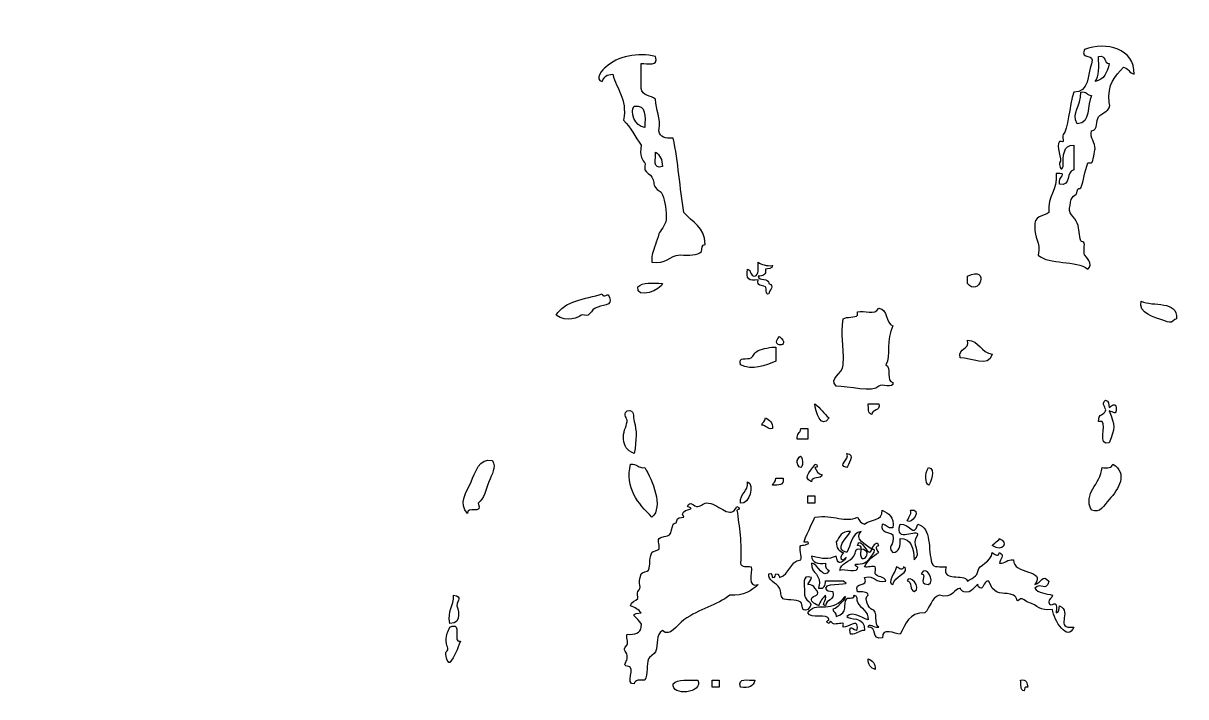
# Model space of a CAD drawing. Header units: centimetres. Extents: x -64 to 65, y -66 to 66.
# Drawn here: x 14.33 to 16.72, y -56.542 to -55.157 of the extents above; entities that cross this region are included whole.
import ezdxf

# ---------------------------------------------------------------- set-up
doc = ezdxf.new("R2010")
doc.units = ezdxf.units.CM
doc.header["$MEASUREMENT"] = 0
doc.layers.add('Layer 1', color=7, linetype='Continuous')

msp = doc.modelspace()

# ---------------------------------------------------------------- linework, layer by layer
at = {"layer": 'Layer 1'}
for points, knots in [([(12.52093, -50.84686), (12.78377, -50.41525), (13.37508, -50.81746), (13.7836, -50.51949), (13.7836, -50.51949), (13.94994, -50.58704), (14.11594, -50.85146), (13.97066, -51.0807), (13.97066, -51.0807), (14.36597, -51.27768), (14.75057, -51.48549), (14.95271, -51.87569), (14.95271, -51.87569), (14.95737, -52.06741), (14.96192, -52.25902), (14.90593, -52.39009), (14.90593, -52.39009), (15.78416, -53.12796), (15.6973, -54.9216), (14.39155, -55.10247), (14.39155, -55.10247), (14.20407, -55.12845), (13.99396, -55.00217), (13.78356, -55.00894), (13.78356, -55.00894), (13.32006, -55.02386), (12.67638, -55.49781), (12.38061, -55.00894), (12.38061, -55.00894), (12.33963, -54.74973), (12.63289, -54.82476), (12.70798, -54.68162), (12.70798, -54.68162), (12.69449, -54.508), (12.65512, -54.36031), (12.52092, -54.30747), (12.52092, -54.30747), (11.96146, -54.59862), (11.79496, -55.50233), (10.93093, -55.3363), (10.93093, -55.3363), (10.9767, -55.11905), (10.87031, -55.05399), (10.8374, -54.91543), (10.8374, -54.91543), (10.98401, -54.82822), (11.18612, -54.7965), (11.30502, -54.68162), (11.30502, -54.68162), (11.2847, -54.26308), (11.53457, -54.01654), (11.49208, -53.69954), (11.49208, -53.69954), (11.44443, -53.34383), (11.02184, -53.16648), (11.02446, -52.76421), (11.02446, -52.76421), (10.44574, -52.57744), (10.40324, -52.2995), (10.13588, -51.78216), (10.13588, -51.78216), (10.04489, -51.60605), (9.87905, -51.48321), (9.85532, -51.36126), (9.85532, -51.36126), (9.63318, -50.22046), (11.2053, -50.82381), (12.24035, -50.51951), (12.24035, -50.51951), (12.3394, -50.62307), (12.52926, -50.63591), (12.52093, -50.84686)], [0, 0, 0, 0, 0.0526316, 0.0526316, 0.0526316, 0.0526316, 0.1052632, 0.1052632, 0.1052632, 0.1052632, 0.1578947, 0.1578947, 0.1578947, 0.1578947, 0.2105263, 0.2105263, 0.2105263, 0.2105263, 0.2631579, 0.2631579, 0.2631579, 0.2631579, 0.3157895, 0.3157895, 0.3157895, 0.3157895, 0.3684211, 0.3684211, 0.3684211, 0.3684211, 0.4210526, 0.4210526, 0.4210526, 0.4210526, 0.4736842, 0.4736842, 0.4736842, 0.4736842, 0.5263158, 0.5263158, 0.5263158, 0.5263158, 0.5789474, 0.5789474, 0.5789474, 0.5789474, 0.6315789, 0.6315789, 0.6315789, 0.6315789, 0.6842105, 0.6842105, 0.6842105, 0.6842105, 0.7368421, 0.7368421, 0.7368421, 0.7368421, 0.7894737, 0.7894737, 0.7894737, 0.7894737, 0.8421053, 0.8421053, 0.8421053, 0.8421053, 0.8947368, 0.8947368, 0.8947368, 0.8947368, 1, 1, 1, 1]), ([(17.89896, -50.51946), (18.03403, -50.66006), (17.78739, -50.68271), (17.85218, -50.89361), (17.85218, -50.89361), (18.10618, -51.12139), (18.42109, -50.99857), (18.69393, -51.08067), (18.69393, -51.08067), (19.39693, -51.29218), (19.82627, -51.99724), (20.51781, -52.20303), (20.51781, -52.20303), (20.08207, -53.05404), (21.42933, -52.86293), (21.64017, -53.37217), (21.64017, -53.37217), (21.19519, -53.37921), (20.87753, -53.51367), (20.65812, -53.74626), (20.65812, -53.74626), (20.62764, -54.52498), (21.62628, -54.27461), (21.78048, -54.86865), (21.78048, -54.86865), (21.57175, -55.02023), (21.30619, -54.83788), (21.03221, -54.86865), (21.03221, -54.86865), (20.60501, -54.91662), (20.3657, -55.31283), (20.09691, -55.3363), (20.09691, -55.3363), (20.09659, -54.88394), (20.50847, -54.84378), (20.56459, -54.44778), (20.56459, -54.44778), (20.0691, -54.2885), (19.78449, -53.9184), (19.11486, -53.93335), (19.11486, -53.93335), (19.00329, -54.03545), (19.4167, -54.19529), (19.25517, -54.35425), (19.25517, -54.35425), (18.89597, -54.40169), (18.75077, -54.23513), (18.41337, -54.26072), (18.41337, -54.26072), (17.93408, -54.56081), (17.74247, -55.14869), (17.1507, -55.3363), (17.1507, -55.3363), (17.34821, -54.66436), (16.92885, -53.71387), (17.47807, -53.27864), (17.47807, -53.27864), (16.75909, -52.98971), (16.39674, -53.8005), (15.88808, -54.02686), (15.88808, -54.02686), (15.65977, -53.80826), (15.96111, -53.53521), (16.02834, -53.3254), (16.02834, -53.3254), (15.62805, -51.87334), (17.3339, -51.77933), (17.52485, -50.613), (17.52485, -50.613), (17.62744, -50.55973), (17.71592, -50.49234), (17.89896, -50.51946)], [0, 0, 0, 0, 0.0526316, 0.0526316, 0.0526316, 0.0526316, 0.1052632, 0.1052632, 0.1052632, 0.1052632, 0.1578947, 0.1578947, 0.1578947, 0.1578947, 0.2105263, 0.2105263, 0.2105263, 0.2105263, 0.2631579, 0.2631579, 0.2631579, 0.2631579, 0.3157895, 0.3157895, 0.3157895, 0.3157895, 0.3684211, 0.3684211, 0.3684211, 0.3684211, 0.4210526, 0.4210526, 0.4210526, 0.4210526, 0.4736842, 0.4736842, 0.4736842, 0.4736842, 0.5263158, 0.5263158, 0.5263158, 0.5263158, 0.5789474, 0.5789474, 0.5789474, 0.5789474, 0.6315789, 0.6315789, 0.6315789, 0.6315789, 0.6842105, 0.6842105, 0.6842105, 0.6842105, 0.7368421, 0.7368421, 0.7368421, 0.7368421, 0.7894737, 0.7894737, 0.7894737, 0.7894737, 0.8421053, 0.8421053, 0.8421053, 0.8421053, 0.8947368, 0.8947368, 0.8947368, 0.8947368, 1, 1, 1, 1]), ([(16.51164, -55.2105), (16.5562, -55.19341), (16.61604, -55.20899), (16.61366, -55.26151), (16.61366, -55.26151), (16.60411, -55.25894), (16.6022, -55.2487), (16.59181, -55.24693), (16.59181, -55.24693), (16.57615, -55.26529), (16.55784, -55.28098), (16.56265, -55.3198), (16.56265, -55.3198), (16.56908, -55.33695), (16.54627, -55.34052), (16.5408, -55.34901), (16.5408, -55.34901), (16.53501, -55.35793), (16.54064, -55.3747), (16.52622, -55.37814), (16.52622, -55.37814), (16.5222, -55.39314), (16.53437, -55.40195), (16.5335, -55.41463), (16.5335, -55.41463), (16.53313, -55.41947), (16.5295, -55.44106), (16.52622, -55.44376), (16.52622, -55.44376), (16.5254, -55.4444), (16.51926, -55.44294), (16.51892, -55.44376), (16.51892, -55.44376), (16.51162, -55.46112), (16.51085, -55.48104), (16.50437, -55.49477), (16.50437, -55.49477), (16.50268, -55.49834), (16.49749, -55.49411), (16.49709, -55.50205), (16.49709, -55.50205), (16.49659, -55.51184), (16.48185, -55.51025), (16.48246, -55.53126), (16.48246, -55.53126), (16.47495, -55.54671), (16.49249, -55.55568), (16.49709, -55.56767), (16.49709, -55.56767), (16.5018, -55.58008), (16.50064, -55.59278), (16.50437, -55.60413), (16.50437, -55.60413), (16.50519, -55.60664), (16.51128, -55.60421), (16.51162, -55.61141), (16.51162, -55.61141), (16.51175, -55.61416), (16.50979, -55.63176), (16.51162, -55.63326), (16.51162, -55.63326), (16.51363, -55.63493), (16.53207, -55.65242), (16.5189, -55.66242), (16.5189, -55.66242), (16.49469, -55.64289), (16.43945, -55.65443), (16.4169, -55.63326), (16.4169, -55.63326), (16.42246, -55.6058), (16.40804, -55.59844), (16.4096, -55.57495), (16.4096, -55.57495), (16.40619, -55.55214), (16.42794, -55.55442), (16.43878, -55.54579), (16.43878, -55.54579), (16.43441, -55.50986), (16.45772, -55.50158), (16.45333, -55.46565), (16.45333, -55.46565), (16.4813, -55.4643), (16.45603, -55.47163), (16.46061, -55.4875), (16.46061, -55.4875), (16.48545, -55.4929), (16.47265, -55.46064), (16.48979, -55.45832), (16.48979, -55.45832), (16.48979, -55.44131), (16.48979, -55.42432), (16.48979, -55.40731), (16.48979, -55.40731), (16.46722, -55.40662), (16.46809, -55.42932), (16.46794, -55.45102), (16.46794, -55.45102), (16.46408, -55.46224), (16.46035, -55.45152), (16.46064, -55.44374), (16.46064, -55.44374), (16.46763, -55.438), (16.45159, -55.40744), (16.46064, -55.40003), (16.46064, -55.40003), (16.46151, -55.39932), (16.46752, -55.4009), (16.46794, -55.40003), (16.46794, -55.40003), (16.46921, -55.39736), (16.4658, -55.3872), (16.46794, -55.38542), (16.46794, -55.38542), (16.47855, -55.37674), (16.48001, -55.32644), (16.48979, -55.29798), (16.48979, -55.29798), (16.52236, -55.29899), (16.51778, -55.26282), (16.52625, -55.23967), (16.52625, -55.23967), (16.53521, -55.21608), (16.50264, -55.23407), (16.51164, -55.2105)], [0, 0, 0, 0, 0.03125, 0.03125, 0.03125, 0.03125, 0.0625, 0.0625, 0.0625, 0.0625, 0.09375, 0.09375, 0.09375, 0.09375, 0.125, 0.125, 0.125, 0.125, 0.15625, 0.15625, 0.15625, 0.15625, 0.1875, 0.1875, 0.1875, 0.1875, 0.21875, 0.21875, 0.21875, 0.21875, 0.25, 0.25, 0.25, 0.25, 0.28125, 0.28125, 0.28125, 0.28125, 0.3125, 0.3125, 0.3125, 0.3125, 0.34375, 0.34375, 0.34375, 0.34375, 0.375, 0.375, 0.375, 0.375, 0.40625, 0.40625, 0.40625, 0.40625, 0.4375, 0.4375, 0.4375, 0.4375, 0.46875, 0.46875, 0.46875, 0.46875, 0.5, 0.5, 0.5, 0.5, 0.53125, 0.53125, 0.53125, 0.53125, 0.5625, 0.5625, 0.5625, 0.5625, 0.59375, 0.59375, 0.59375, 0.59375, 0.625, 0.625, 0.625, 0.625, 0.65625, 0.65625, 0.65625, 0.65625, 0.6875, 0.6875, 0.6875, 0.6875, 0.71875, 0.71875, 0.71875, 0.71875, 0.75, 0.75, 0.75, 0.75, 0.78125, 0.78125, 0.78125, 0.78125, 0.8125, 0.8125, 0.8125, 0.8125, 0.84375, 0.84375, 0.84375, 0.84375, 0.875, 0.875, 0.875, 0.875, 0.90625, 0.90625, 0.90625, 0.90625, 0.9375, 0.9375, 0.9375, 0.9375, 1, 1, 1, 1]), ([(15.62976, -55.2251), (15.63706, -55.24701), (15.61351, -55.23799), (15.60058, -55.23965), (15.60058, -55.23965), (15.60058, -55.25666), (15.60058, -55.27368), (15.60058, -55.29069), (15.60058, -55.29069), (15.60262, -55.30564), (15.62005, -55.30524), (15.62976, -55.31252), (15.62976, -55.31252), (15.63005, -55.33654), (15.64204, -55.34882), (15.63701, -55.37811), (15.63701, -55.37811), (15.63876, -55.39094), (15.64958, -55.39473), (15.66617, -55.39272), (15.66617, -55.39272), (15.67675, -55.44048), (15.67977, -55.49578), (15.68808, -55.54576), (15.68808, -55.54576), (15.70488, -55.56542), (15.73184, -55.57486), (15.73179, -55.61135), (15.73179, -55.61135), (15.72467, -55.61156), (15.7261, -55.62029), (15.72449, -55.62593), (15.72449, -55.62593), (15.71594, -55.63434), (15.69875, -55.63419), (15.68081, -55.63321), (15.68081, -55.63321), (15.65689, -55.63363), (15.6529, -55.65393), (15.6225, -55.64782), (15.6225, -55.64782), (15.62128, -55.62882), (15.62517, -55.6298), (15.62978, -55.61136), (15.62978, -55.61136), (15.63139, -55.60493), (15.63473, -55.59887), (15.63703, -55.58951), (15.63703, -55.58951), (15.63849, -55.58374), (15.65113, -55.57255), (15.65164, -55.56033), (15.65164, -55.56033), (15.65228, -55.54313), (15.64955, -55.52286), (15.64434, -55.50932), (15.64434, -55.50932), (15.64093, -55.50035), (15.63452, -55.50096), (15.62979, -55.49471), (15.62979, -55.49471), (15.62492, -55.48839), (15.62722, -55.48066), (15.62251, -55.47288), (15.62251, -55.47288), (15.61976, -55.46828), (15.61018, -55.4624), (15.6079, -55.45827), (15.6079, -55.45827), (15.60642, -55.4556), (15.61018, -55.44554), (15.6079, -55.44369), (15.6079, -55.44369), (15.60454, -55.44094), (15.59576, -55.42856), (15.60062, -55.40726), (15.60062, -55.40726), (15.58811, -55.39059), (15.57914, -55.37043), (15.56419, -55.35622), (15.56419, -55.35622), (15.57215, -55.30939), (15.54929, -55.29338), (15.54234, -55.26147), (15.54234, -55.26147), (15.52988, -55.26118), (15.52348, -55.26689), (15.52049, -55.27608), (15.52049, -55.27608), (15.50329, -55.27407), (15.52115, -55.24891), (15.52777, -55.2469), (15.52777, -55.2469), (15.55067, -55.22407), (15.5947, -55.21582), (15.62976, -55.2251)], [0, 0, 0, 0, 0.04, 0.04, 0.04, 0.04, 0.08, 0.08, 0.08, 0.08, 0.12, 0.12, 0.12, 0.12, 0.16, 0.16, 0.16, 0.16, 0.2, 0.2, 0.2, 0.2, 0.24, 0.24, 0.24, 0.24, 0.28, 0.28, 0.28, 0.28, 0.32, 0.32, 0.32, 0.32, 0.36, 0.36, 0.36, 0.36, 0.4, 0.4, 0.4, 0.4, 0.44, 0.44, 0.44, 0.44, 0.48, 0.48, 0.48, 0.48, 0.52, 0.52, 0.52, 0.52, 0.56, 0.56, 0.56, 0.56, 0.6, 0.6, 0.6, 0.6, 0.64, 0.64, 0.64, 0.64, 0.68, 0.68, 0.68, 0.68, 0.72, 0.72, 0.72, 0.72, 0.76, 0.76, 0.76, 0.76, 0.8, 0.8, 0.8, 0.8, 0.84, 0.84, 0.84, 0.84, 0.88, 0.88, 0.88, 0.88, 0.92, 0.92, 0.92, 0.92, 1, 1, 1, 1]), ([(16.53352, -55.27612), (16.55283, -55.27358), (16.55813, -55.25696), (16.56268, -55.23966), (16.56268, -55.23966), (16.55117, -55.23902), (16.55694, -55.22106), (16.54083, -55.22511), (16.54083, -55.22511), (16.54072, -55.24444), (16.54355, -55.2667), (16.53352, -55.27612)], [0, 0, 0, 0, 0.25, 0.25, 0.25, 0.25, 0.5, 0.5, 0.5, 0.5, 1, 1, 1, 1]), ([(16.49709, -55.36353), (16.52561, -55.36292), (16.5159, -55.32408), (16.52625, -55.30524), (16.52625, -55.30524), (16.51691, -55.30484), (16.51617, -55.29587), (16.5044, -55.29796), (16.5044, -55.29796), (16.5054, -55.32961), (16.48386, -55.33864), (16.49709, -55.36353)], [0, 0, 0, 0, 0.25, 0.25, 0.25, 0.25, 0.5, 0.5, 0.5, 0.5, 1, 1, 1, 1]), ([(15.60788, -55.37086), (15.6082, -55.34869), (15.61211, -55.32289), (15.58603, -55.32712), (15.58603, -55.32712), (15.57597, -55.33803), (15.58705, -55.36893), (15.60788, -55.37086)], [0, 0, 0, 0, 0.3333333, 0.3333333, 0.3333333, 0.3333333, 1, 1, 1, 1]), ([(15.64431, -55.451), (15.64333, -55.4374), (15.63952, -55.42666), (15.62976, -55.42184), (15.62976, -55.42184), (15.63145, -55.43476), (15.6224, -55.45836), (15.64431, -55.451)], [0, 0, 0, 0, 0.3333333, 0.3333333, 0.3333333, 0.3333333, 1, 1, 1, 1]), ([(15.83383, -55.67693), (15.8242, -55.67685), (15.82714, -55.66418), (15.81922, -55.66235), (15.81922, -55.66235), (15.81488, -55.68132), (15.82218, -55.6886), (15.8411, -55.6842), (15.8411, -55.6842), (15.83777, -55.69899), (15.84867, -55.69383), (15.85568, -55.69881), (15.85568, -55.69881), (15.85944, -55.70148), (15.8542, -55.71558), (15.86296, -55.71339), (15.86296, -55.71339), (15.86402, -55.70476), (15.8759, -55.69685), (15.86296, -55.69151), (15.86296, -55.69151), (15.86283, -55.67947), (15.84272, -55.68744), (15.84111, -55.67693), (15.84111, -55.67693), (15.85003, -55.67614), (15.85833, -55.67476), (15.85569, -55.66235), (15.85569, -55.66235), (15.86135, -55.66071), (15.87008, -55.66214), (15.8703, -55.6551), (15.8703, -55.6551), (15.85763, -55.65566), (15.84763, -55.65343), (15.84112, -55.64782), (15.84112, -55.64782), (15.83989, -55.65873), (15.8437, -55.67468), (15.83383, -55.67693)], [0, 0, 0, 0, 0.0909091, 0.0909091, 0.0909091, 0.0909091, 0.1818182, 0.1818182, 0.1818182, 0.1818182, 0.2727273, 0.2727273, 0.2727273, 0.2727273, 0.3636364, 0.3636364, 0.3636364, 0.3636364, 0.4545455, 0.4545455, 0.4545455, 0.4545455, 0.5454545, 0.5454545, 0.5454545, 0.5454545, 0.6363636, 0.6363636, 0.6363636, 0.6363636, 0.7272727, 0.7272727, 0.7272727, 0.7272727, 0.8181818, 0.8181818, 0.8181818, 0.8181818, 1, 1, 1, 1]), ([(16.27111, -55.67693), (16.27111, -55.6818), (16.27111, -55.68664), (16.27111, -55.69151), (16.27111, -55.69151), (16.29447, -55.72268), (16.31926, -55.65304), (16.27111, -55.67693)], [0, 0, 0, 0, 0.3333333, 0.3333333, 0.3333333, 0.3333333, 1, 1, 1, 1]), ([(15.52046, -55.71339), (15.48511, -55.72419), (15.44206, -55.72733), (15.42569, -55.7571), (15.42569, -55.7571), (15.44675, -55.77308), (15.47308, -55.76155), (15.47675, -55.7571), (15.47675, -55.7571), (15.47866, -55.75472), (15.48868, -55.75893), (15.4913, -55.7571), (15.4913, -55.7571), (15.49688, -55.75324), (15.49866, -55.74662), (15.50591, -55.74252), (15.50591, -55.74252), (15.51805, -55.73564), (15.54414, -55.73834), (15.53507, -55.72067), (15.53507, -55.72067), (15.53326, -55.70702), (15.52302, -55.7248), (15.52046, -55.71339)], [0, 0, 0, 0, 0.1428571, 0.1428571, 0.1428571, 0.1428571, 0.2857143, 0.2857143, 0.2857143, 0.2857143, 0.4285714, 0.4285714, 0.4285714, 0.4285714, 0.5714286, 0.5714286, 0.5714286, 0.5714286, 0.7142857, 0.7142857, 0.7142857, 0.7142857, 1, 1, 1, 1]), ([(15.59332, -55.69881), (15.5893, -55.72601), (15.64222, -55.70455), (15.64433, -55.69151), (15.64433, -55.69151), (15.625, -55.69159), (15.60272, -55.68879), (15.59332, -55.69881)], [0, 0, 0, 0, 0.3333333, 0.3333333, 0.3333333, 0.3333333, 1, 1, 1, 1]), ([(16.66468, -55.76443), (16.67296, -55.76649), (16.68145, -55.77107), (16.68659, -55.77171), (16.68659, -55.77171), (16.69376, -55.77258), (16.69532, -55.76512), (16.70114, -55.76443), (16.70114, -55.76443), (16.70371, -55.72543), (16.65248, -55.74017), (16.62827, -55.72797), (16.62827, -55.72797), (16.62012, -55.75268), (16.6611, -55.76353), (16.66468, -55.76443)], [0, 0, 0, 0, 0.2, 0.2, 0.2, 0.2, 0.4, 0.4, 0.4, 0.4, 0.6, 0.6, 0.6, 0.6, 1, 1, 1, 1]), ([(16.04521, -55.74983), (16.04457, -55.75002), (16.04571, -55.7565), (16.04521, -55.75711), (16.04521, -55.75711), (16.04047, -55.7629), (16.0223, -55.75973), (16.01603, -55.76441), (16.01603, -55.76441), (16.00965, -55.801), (16.01794, -55.81323), (16.01603, -55.85913), (16.01603, -55.85913), (16.01423, -55.87866), (15.98534, -55.88686), (16.00145, -55.90284), (16.00145, -55.90284), (16.02651, -55.90313), (16.07709, -55.91729), (16.08889, -55.90284), (16.08889, -55.90284), (16.09389, -55.89678), (16.1203, -55.90911), (16.11807, -55.89559), (16.11807, -55.89559), (16.10296, -55.89371), (16.11609, -55.86358), (16.10352, -55.85913), (16.10352, -55.85913), (16.11495, -55.84034), (16.10217, -55.80709), (16.11807, -55.77899), (16.11807, -55.77899), (16.10201, -55.77317), (16.10862, -55.7447), (16.08889, -55.74253), (16.08889, -55.74253), (16.08069, -55.75895), (16.05881, -55.74604), (16.04521, -55.74983)], [0, 0, 0, 0, 0.0909091, 0.0909091, 0.0909091, 0.0909091, 0.1818182, 0.1818182, 0.1818182, 0.1818182, 0.2727273, 0.2727273, 0.2727273, 0.2727273, 0.3636364, 0.3636364, 0.3636364, 0.3636364, 0.4545455, 0.4545455, 0.4545455, 0.4545455, 0.5454545, 0.5454545, 0.5454545, 0.5454545, 0.6363636, 0.6363636, 0.6363636, 0.6363636, 0.7272727, 0.7272727, 0.7272727, 0.7272727, 0.8181818, 0.8181818, 0.8181818, 0.8181818, 1, 1, 1, 1]), ([(15.88484, -55.80084), (15.86272, -55.82539), (15.9118, -55.82296), (15.88484, -55.80084), (15.88484, -55.80084), (15.88484, -55.80084), (15.88484, -55.80084), (15.88484, -55.80084)], [0, 0, 0, 0, 0.3333333, 0.3333333, 0.3333333, 0.3333333, 1, 1, 1, 1]), ([(15.84113, -55.82999), (15.83195, -55.83356), (15.83301, -55.84049), (15.82652, -55.84457), (15.82652, -55.84457), (15.81803, -55.84994), (15.79903, -55.84007), (15.80467, -55.85915), (15.80467, -55.85915), (15.82896, -55.87124), (15.85476, -55.86087), (15.87754, -55.85187), (15.87754, -55.85187), (15.87754, -55.84216), (15.87754, -55.83248), (15.87754, -55.82271), (15.87754, -55.82271), (15.86675, -55.82214), (15.85116, -55.8261), (15.84113, -55.82999)], [0, 0, 0, 0, 0.1666667, 0.1666667, 0.1666667, 0.1666667, 0.3333333, 0.3333333, 0.3333333, 0.3333333, 0.5, 0.5, 0.5, 0.5, 0.6666667, 0.6666667, 0.6666667, 0.6666667, 1, 1, 1, 1]), ([(16.25656, -55.84457), (16.27823, -55.84428), (16.31482, -55.86624), (16.32215, -55.83732), (16.32215, -55.83732), (16.29879, -55.83393), (16.29641, -55.80957), (16.27109, -55.80811), (16.27109, -55.80811), (16.27653, -55.83058), (16.25113, -55.82214), (16.25656, -55.84457)], [0, 0, 0, 0, 0.25, 0.25, 0.25, 0.25, 0.5, 0.5, 0.5, 0.5, 1, 1, 1, 1]), ([(15.57144, -55.97578), (15.56959, -55.98771), (15.56231, -55.99811), (15.56416, -56.01221), (15.56416, -56.01221), (15.56596, -56.02634), (15.56913, -56.03459), (15.58601, -56.04134), (15.58601, -56.04134), (15.59117, -56.01218), (15.59149, -55.99448), (15.58601, -55.97578), (15.58601, -55.97578), (15.58286, -55.96501), (15.58884, -55.94993), (15.57143, -55.95393), (15.57143, -55.95393), (15.56107, -55.96316), (15.57269, -55.96774), (15.57144, -55.97578)], [0, 0, 0, 0, 0.1666667, 0.1666667, 0.1666667, 0.1666667, 0.3333333, 0.3333333, 0.3333333, 0.3333333, 0.5, 0.5, 0.5, 0.5, 0.6666667, 0.6666667, 0.6666667, 0.6666667, 1, 1, 1, 1]), ([(15.98689, -55.96848), (15.97567, -55.96025), (15.96895, -55.94755), (15.95773, -55.93932), (15.95773, -55.93932), (15.95808, -55.95424), (15.97049, -55.99367), (15.98689, -55.96848)], [0, 0, 0, 0, 0.3333333, 0.3333333, 0.3333333, 0.3333333, 1, 1, 1, 1]), ([(16.07434, -55.9612), (16.07498, -55.94969), (16.09297, -55.95548), (16.08889, -55.93932), (16.08889, -55.93932), (16.08167, -55.93932), (16.07434, -55.93932), (16.06706, -55.93932), (16.06706, -55.93932), (16.06823, -55.94789), (16.06579, -55.96001), (16.07434, -55.9612)], [0, 0, 0, 0, 0.25, 0.25, 0.25, 0.25, 0.5, 0.5, 0.5, 0.5, 1, 1, 1, 1]), ([(16.55538, -55.95392), (16.55234, -55.9622), (16.53998, -55.95905), (16.5408, -55.97577), (16.5408, -55.97577), (16.5408, -55.97609), (16.54768, -55.9754), (16.54808, -55.97577), (16.54808, -55.97577), (16.55798, -55.98387), (16.53744, -56.02694), (16.56266, -56.01951), (16.56266, -56.01951), (16.57528, -55.98884), (16.57528, -55.98458), (16.56266, -55.95392), (16.56266, -55.95392), (16.57184, -55.95553), (16.57756, -55.96524), (16.57724, -55.94662), (16.57724, -55.94662), (16.57568, -55.93784), (16.56917, -55.94212), (16.56266, -55.94662), (16.56266, -55.94662), (16.56102, -55.94096), (16.56245, -55.93225), (16.55538, -55.93204), (16.55538, -55.93204), (16.54437, -55.93945), (16.55741, -55.94829), (16.55538, -55.95392)], [0, 0, 0, 0, 0.1111111, 0.1111111, 0.1111111, 0.1111111, 0.2222222, 0.2222222, 0.2222222, 0.2222222, 0.3333333, 0.3333333, 0.3333333, 0.3333333, 0.4444444, 0.4444444, 0.4444444, 0.4444444, 0.5555556, 0.5555556, 0.5555556, 0.5555556, 0.6666667, 0.6666667, 0.6666667, 0.6666667, 0.7777778, 0.7777778, 0.7777778, 0.7777778, 1, 1, 1, 1]), ([(15.84838, -55.98306), (15.85772, -55.98348), (15.85851, -55.99243), (15.87029, -55.99034), (15.87029, -55.99034), (15.87066, -55.97783), (15.86465, -55.97166), (15.85568, -55.96849), (15.85568, -55.96849), (15.85571, -55.97581), (15.84979, -55.97718), (15.84838, -55.98306)], [0, 0, 0, 0, 0.25, 0.25, 0.25, 0.25, 0.5, 0.5, 0.5, 0.5, 1, 1, 1, 1]), ([(15.9213, -56.01221), (15.92858, -56.01221), (15.93585, -56.01221), (15.94315, -56.01221), (15.94315, -56.01221), (15.94315, -56.00493), (15.94315, -55.99763), (15.94315, -55.99033), (15.94315, -55.99033), (15.93828, -55.99033), (15.93344, -55.99033), (15.92857, -55.99033), (15.92857, -55.99033), (15.92818, -55.99964), (15.91924, -56.00041), (15.9213, -56.01221)], [0, 0, 0, 0, 0.2, 0.2, 0.2, 0.2, 0.4, 0.4, 0.4, 0.4, 0.6, 0.6, 0.6, 0.6, 1, 1, 1, 1]), ([(15.92858, -56.07053), (15.93509, -56.06937), (15.93231, -56.03021), (15.9213, -56.05592), (15.9213, -56.05592), (15.91945, -56.06026), (15.92424, -56.07129), (15.92858, -56.07053)], [0, 0, 0, 0, 0.3333333, 0.3333333, 0.3333333, 0.3333333, 1, 1, 1, 1]), ([(16.02333, -56.07053), (16.02542, -56.06603), (16.04145, -56.04246), (16.02333, -56.04132), (16.02333, -56.04132), (16.03031, -56.05492), (16.00147, -56.06574), (16.02333, -56.07053)], [0, 0, 0, 0, 0.3333333, 0.3333333, 0.3333333, 0.3333333, 1, 1, 1, 1]), ([(15.25077, -56.09968), (15.24228, -56.11849), (15.22299, -56.14561), (15.24347, -56.16527), (15.24347, -56.16527), (15.24061, -56.14783), (15.2767, -56.16932), (15.26538, -56.14344), (15.26538, -56.14344), (15.27731, -56.13537), (15.28229, -56.11373), (15.28723, -56.0997), (15.28723, -56.0997), (15.29313, -56.08295), (15.30321, -56.07123), (15.29451, -56.05596), (15.29451, -56.05596), (15.26768, -56.04814), (15.25844, -56.08262), (15.25077, -56.09968)], [0, 0, 0, 0, 0.1666667, 0.1666667, 0.1666667, 0.1666667, 0.3333333, 0.3333333, 0.3333333, 0.3333333, 0.5, 0.5, 0.5, 0.5, 0.6666667, 0.6666667, 0.6666667, 0.6666667, 1, 1, 1, 1]), ([(15.62248, -56.17255), (15.64703, -56.1521), (15.6229, -56.09532), (15.60787, -56.07055), (15.60787, -56.07055), (15.59411, -56.07219), (15.59181, -56.06232), (15.57871, -56.06325), (15.57871, -56.06325), (15.56665, -56.11225), (15.59409, -56.14461), (15.62248, -56.17255)], [0, 0, 0, 0, 0.25, 0.25, 0.25, 0.25, 0.5, 0.5, 0.5, 0.5, 1, 1, 1, 1]), ([(15.95046, -56.09968), (15.95057, -56.08764), (15.97067, -56.09561), (15.97231, -56.08507), (15.97231, -56.08507), (15.96411, -56.08356), (15.96099, -56.07697), (15.95773, -56.07052), (15.95773, -56.07052), (15.96175, -56.07052), (15.96601, -56.06457), (15.95773, -56.06322), (15.95773, -56.06322), (15.95562, -56.07185), (15.92839, -56.09074), (15.95046, -56.09968)], [0, 0, 0, 0, 0.2, 0.2, 0.2, 0.2, 0.4, 0.4, 0.4, 0.4, 0.6, 0.6, 0.6, 0.6, 1, 1, 1, 1]), ([(16.19094, -56.10693), (16.19515, -56.10254), (16.20801, -56.07238), (16.19094, -56.07052), (16.19094, -56.07052), (16.18215, -56.08503), (16.18496, -56.10167), (16.19094, -56.10693)], [0, 0, 0, 0, 0.3333333, 0.3333333, 0.3333333, 0.3333333, 1, 1, 1, 1]), ([(16.54807, -56.07053), (16.545, -56.10561), (16.5078, -56.12289), (16.52622, -56.15797), (16.52622, -56.15797), (16.54474, -56.16559), (16.55061, -56.14911), (16.56265, -56.13614), (16.56265, -56.13614), (16.58244, -56.11471), (16.60173, -56.08251), (16.56993, -56.06322), (16.56993, -56.06322), (16.56871, -56.07172), (16.55842, -56.07116), (16.54807, -56.07053)], [0, 0, 0, 0, 0.2, 0.2, 0.2, 0.2, 0.4, 0.4, 0.4, 0.4, 0.6, 0.6, 0.6, 0.6, 1, 1, 1, 1]), ([(15.87029, -56.10693), (15.88172, -56.10627), (15.89556, -56.10794), (15.89214, -56.09238), (15.89214, -56.09238), (15.88725, -56.09238), (15.8824, -56.09238), (15.87751, -56.09238), (15.87751, -56.09238), (15.87759, -56.09971), (15.87164, -56.10106), (15.87029, -56.10693)], [0, 0, 0, 0, 0.25, 0.25, 0.25, 0.25, 0.5, 0.5, 0.5, 0.5, 1, 1, 1, 1]), ([(15.80467, -56.14342), (15.82319, -56.14662), (15.83369, -56.10532), (15.81925, -56.09968), (15.81925, -56.09968), (15.82116, -56.12098), (15.8028, -56.12207), (15.80467, -56.14342)], [0, 0, 0, 0, 0.3333333, 0.3333333, 0.3333333, 0.3333333, 1, 1, 1, 1]), ([(15.73908, -56.14342), (15.72823, -56.14199), (15.72389, -56.15014), (15.71723, -56.15067), (15.71723, -56.15067), (15.70876, -56.15136), (15.70059, -56.13638), (15.69535, -56.15067), (15.69535, -56.15067), (15.72017, -56.15848), (15.67506, -56.15295), (15.6881, -56.17252), (15.6881, -56.17252), (15.68225, -56.17416), (15.67389, -56.17276), (15.67349, -56.1798), (15.67349, -56.1798), (15.67304, -56.18806), (15.66836, -56.18327), (15.66619, -56.1871), (15.66619, -56.1871), (15.66365, -56.19173), (15.66283, -56.20507), (15.65897, -56.20895), (15.65897, -56.20895), (15.65561, -56.21228), (15.63939, -56.21279), (15.63706, -56.21623), (15.63706, -56.21623), (15.6337, -56.22123), (15.63971, -56.23255), (15.63706, -56.23808), (15.63706, -56.23808), (15.63571, -56.24091), (15.62404, -56.24189), (15.62251, -56.24536), (15.62251, -56.24536), (15.61447, -56.26346), (15.62137, -56.26814), (15.61521, -56.28182), (15.61521, -56.28182), (15.61397, -56.28455), (15.60211, -56.28568), (15.60063, -56.28907), (15.60063, -56.28907), (15.59113, -56.31143), (15.60465, -56.3163), (15.59335, -56.32556), (15.59335, -56.32556), (15.59097, -56.32747), (15.59515, -56.33747), (15.59335, -56.34011), (15.59335, -56.34011), (15.58994, -56.34498), (15.57837, -56.34567), (15.57877, -56.35469), (15.57877, -56.35469), (15.5874, -56.35826), (15.59528, -56.36247), (15.60062, -56.3693), (15.60062, -56.3693), (15.56424, -56.37242), (15.60628, -56.38216), (15.60062, -56.39846), (15.60062, -56.39846), (15.59887, -56.41127), (15.58811, -56.41508), (15.57146, -56.41301), (15.57146, -56.41301), (15.56855, -56.41759), (15.57508, -56.43105), (15.57146, -56.43489), (15.57146, -56.43489), (15.55762, -56.4496), (15.57419, -56.445), (15.57146, -56.46407), (15.57146, -56.46407), (15.57064, -56.47002), (15.56201, -56.47815), (15.57146, -56.47862), (15.57146, -56.47862), (15.59204, -56.47973), (15.56556, -56.51775), (15.58604, -56.51508), (15.58604, -56.51508), (15.58728, -56.50656), (15.59758, -56.50714), (15.60789, -56.50783), (15.60789, -56.50783), (15.61511, -56.49494), (15.61125, -56.47613), (15.61517, -56.46409), (15.61517, -56.46409), (15.61612, -56.46121), (15.62816, -56.45332), (15.62978, -56.44948), (15.62978, -56.44948), (15.63669, -56.43289), (15.62872, -56.41442), (15.64433, -56.40574), (15.64433, -56.40574), (15.65989, -56.42016), (15.67272, -56.39497), (15.68809, -56.38391), (15.68809, -56.38391), (15.72055, -56.36047), (15.75577, -56.35404), (15.78281, -56.33287), (15.78281, -56.33287), (15.8117, -56.33504), (15.82737, -56.32398), (15.84112, -56.31102), (15.84112, -56.31102), (15.81662, -56.31848), (15.8298, -56.28837), (15.82651, -56.27456), (15.82651, -56.27456), (15.81796, -56.27342), (15.80585, -56.27583), (15.80466, -56.26728), (15.80466, -56.26728), (15.80791, -56.22516), (15.80162, -56.19261), (15.79738, -56.15795), (15.79738, -56.15795), (15.8014, -56.158), (15.80566, -56.15205), (15.79738, -56.15067), (15.79738, -56.15067), (15.78316, -56.17948), (15.76292, -56.14649), (15.73908, -56.14342)], [0, 0, 0, 0, 0.0294118, 0.0294118, 0.0294118, 0.0294118, 0.0588235, 0.0588235, 0.0588235, 0.0588235, 0.0882353, 0.0882353, 0.0882353, 0.0882353, 0.1176471, 0.1176471, 0.1176471, 0.1176471, 0.1470588, 0.1470588, 0.1470588, 0.1470588, 0.1764706, 0.1764706, 0.1764706, 0.1764706, 0.2058824, 0.2058824, 0.2058824, 0.2058824, 0.2352941, 0.2352941, 0.2352941, 0.2352941, 0.2647059, 0.2647059, 0.2647059, 0.2647059, 0.2941176, 0.2941176, 0.2941176, 0.2941176, 0.3235294, 0.3235294, 0.3235294, 0.3235294, 0.3529412, 0.3529412, 0.3529412, 0.3529412, 0.3823529, 0.3823529, 0.3823529, 0.3823529, 0.4117647, 0.4117647, 0.4117647, 0.4117647, 0.4411765, 0.4411765, 0.4411765, 0.4411765, 0.4705882, 0.4705882, 0.4705882, 0.4705882, 0.5, 0.5, 0.5, 0.5, 0.5294118, 0.5294118, 0.5294118, 0.5294118, 0.5588235, 0.5588235, 0.5588235, 0.5588235, 0.5882353, 0.5882353, 0.5882353, 0.5882353, 0.6176471, 0.6176471, 0.6176471, 0.6176471, 0.6470588, 0.6470588, 0.6470588, 0.6470588, 0.6764706, 0.6764706, 0.6764706, 0.6764706, 0.7058824, 0.7058824, 0.7058824, 0.7058824, 0.7352941, 0.7352941, 0.7352941, 0.7352941, 0.7647059, 0.7647059, 0.7647059, 0.7647059, 0.7941176, 0.7941176, 0.7941176, 0.7941176, 0.8235294, 0.8235294, 0.8235294, 0.8235294, 0.8529412, 0.8529412, 0.8529412, 0.8529412, 0.8823529, 0.8823529, 0.8823529, 0.8823529, 0.9117647, 0.9117647, 0.9117647, 0.9117647, 0.9411765, 0.9411765, 0.9411765, 0.9411765, 1, 1, 1, 1]), ([(15.94316, -56.14342), (15.94803, -56.14342), (15.95287, -56.14342), (15.95774, -56.14342), (15.95774, -56.14342), (15.95774, -56.13855), (15.95774, -56.13368), (15.95774, -56.12881), (15.95774, -56.12881), (15.95287, -56.12881), (15.94803, -56.12881), (15.94316, -56.12881), (15.94316, -56.12881), (15.94316, -56.13368), (15.94316, -56.13855), (15.94316, -56.14342)], [0, 0, 0, 0, 0.2, 0.2, 0.2, 0.2, 0.4, 0.4, 0.4, 0.4, 0.6, 0.6, 0.6, 0.6, 1, 1, 1, 1]), ([(16.13265, -56.21629), (16.13471, -56.23291), (16.13093, -56.24367), (16.11804, -56.24545), (16.11804, -56.24545), (16.10436, -56.23156), (16.12235, -56.23225), (16.11804, -56.20902), (16.11804, -56.20902), (16.11124, -56.20124), (16.09116, -56.20672), (16.09619, -56.18717), (16.09619, -56.18717), (16.10553, -56.18759), (16.1063, -56.19651), (16.11804, -56.19445), (16.11804, -56.19445), (16.12153, -56.17156), (16.10896, -56.16468), (16.09619, -56.15799), (16.09619, -56.15799), (16.09775, -56.18141), (16.07023, -56.17574), (16.05973, -56.18717), (16.05973, -56.18717), (16.05158, -56.18561), (16.04841, -56.17905), (16.04518, -56.17256), (16.04518, -56.17256), (16.01999, -56.18478), (15.99689, -56.16661), (15.95771, -56.17256), (15.95771, -56.17256), (15.95525, -56.17814), (15.93493, -56.21865), (15.93583, -56.22357), (15.93583, -56.22357), (15.93596, -56.22413), (15.94263, -56.22309), (15.94313, -56.22357), (15.94313, -56.22357), (15.949, -56.22944), (15.92937, -56.23011), (15.92855, -56.23085), (15.92855, -56.23085), (15.92371, -56.23524), (15.93228, -56.25442), (15.92855, -56.26006), (15.92855, -56.26006), (15.90389, -56.26408), (15.90767, -56.28983), (15.88481, -56.29647), (15.88481, -56.29647), (15.88613, -56.29613), (15.88309, -56.28811), (15.87751, -56.28919), (15.87751, -56.28919), (15.87452, -56.2898), (15.87899, -56.2984), (15.87029, -56.29647), (15.87029, -56.29647), (15.86894, -56.29618), (15.86987, -56.2847), (15.86299, -56.28919), (15.86299, -56.28919), (15.86026, -56.30282), (15.87902, -56.30768), (15.88484, -56.31837), (15.88484, -56.31837), (15.88947, -56.32678), (15.88545, -56.33448), (15.89214, -56.34022), (15.89214, -56.34022), (15.89632, -56.34387), (15.91902, -56.34088), (15.92857, -56.34747), (15.92857, -56.34747), (15.93328, -56.3508), (15.92775, -56.36906), (15.94315, -56.36208), (15.94315, -56.36208), (15.96098, -56.34488), (15.93225, -56.34853), (15.93585, -56.32567), (15.93585, -56.32567), (15.93752, -56.31273), (15.92855, -56.28913), (15.95046, -56.29646), (15.95046, -56.29646), (15.95049, -56.30379), (15.94456, -56.30516), (15.94318, -56.31107), (15.94318, -56.31107), (15.95151, -56.31036), (15.95419, -56.31422), (15.95776, -56.31835), (15.95776, -56.31835), (15.97313, -56.3361), (15.95305, -56.33166), (15.95048, -56.3402), (15.95048, -56.3402), (15.94834, -56.34732), (15.96138, -56.3524), (15.96506, -56.35478), (15.96506, -56.35478), (15.96861, -56.34618), (15.97281, -56.33827), (15.97964, -56.33293), (15.97964, -56.33293), (15.98252, -56.34547), (15.96882, -56.35161), (15.97964, -56.35478), (15.97964, -56.35478), (15.97975, -56.34031), (15.99954, -56.34552), (15.99425, -56.32565), (15.99425, -56.32565), (15.98859, -56.32398), (15.97986, -56.32541), (15.97964, -56.31835), (15.97964, -56.31835), (15.98051, -56.30621), (16.03922, -56.31592), (16.01607, -56.30377), (16.01607, -56.30377), (16.00393, -56.30377), (15.99178, -56.30377), (15.97964, -56.30377), (15.97964, -56.30377), (15.97882, -56.31266), (15.97747, -56.32102), (15.96506, -56.31835), (15.96506, -56.31835), (15.97339, -56.28811), (15.94974, -56.28996), (15.95048, -56.26731), (15.95048, -56.26731), (15.96387, -56.26691), (15.97517, -56.30464), (15.98691, -56.28192), (15.98691, -56.28192), (15.98122, -56.28028), (15.97844, -56.27581), (15.97963, -56.26731), (15.97963, -56.26731), (15.96304, -56.26935), (15.95225, -56.26556), (15.95047, -56.25276), (15.95047, -56.25276), (15.97709, -56.25908), (15.9832, -56.25993), (16.00148, -56.25276), (16.00148, -56.25276), (16.00468, -56.28639), (16.03368, -56.24159), (16.01606, -56.26004), (16.01606, -56.26004), (16.00728, -56.25848), (16.01161, -56.25189), (16.01606, -56.24543), (16.01606, -56.24543), (16.00693, -56.24244), (16.00116, -56.23604), (16.00148, -56.22355), (16.00148, -56.22355), (16.00783, -56.21291), (16.01238, -56.20048), (16.03064, -56.20172), (16.03064, -56.20172), (16.0245, -56.21603), (15.99447, -56.23815), (16.02339, -56.24543), (16.02339, -56.24543), (16.03209, -56.2299), (16.03231, -56.20577), (16.05257, -56.20172), (16.05257, -56.20172), (16.0372, -56.21696), (16.06212, -56.2291), (16.0744, -56.23815), (16.0744, -56.23815), (16.07615, -56.23021), (16.08641, -56.22066), (16.08895, -56.23085), (16.08895, -56.23085), (16.08017, -56.23241), (16.0845, -56.23897), (16.08895, -56.24546), (16.08895, -56.24546), (16.07614, -56.25205), (16.06641, -56.26176), (16.05979, -56.27462), (16.05979, -56.27462), (16.06543, -56.27729), (16.07649, -56.27134), (16.0817, -56.27462), (16.0817, -56.27462), (16.08366, -56.27592), (16.0804, -56.28695), (16.0817, -56.2892), (16.0817, -56.2892), (16.08522, -56.29558), (16.10205, -56.29484), (16.10355, -56.30381), (16.10355, -56.30381), (16.08122, -56.30908), (16.08209, -56.29122), (16.05979, -56.29651), (16.05979, -56.29651), (16.06884, -56.32014), (16.03622, -56.30209), (16.04524, -56.32572), (16.04524, -56.32572), (16.05379, -56.32683), (16.0659, -56.32442), (16.06709, -56.33297), (16.06709, -56.33297), (16.05643, -56.33826), (16.06995, -56.36189), (16.07437, -56.36213), (16.07437, -56.36213), (16.08998, -56.36295), (16.07728, -56.39515), (16.08892, -56.39859), (16.08892, -56.39859), (16.07641, -56.40145), (16.07027, -56.38777), (16.06709, -56.39859), (16.06709, -56.39859), (16.08625, -56.39642), (16.07286, -56.42685), (16.09625, -56.42044), (16.09625, -56.42044), (16.09503, -56.39848), (16.12191, -56.41226), (16.13271, -56.41314), (16.13271, -56.41314), (16.14443, -56.39335), (16.15007, -56.36737), (16.18372, -56.36946), (16.18372, -56.36946), (16.19462, -56.35848), (16.19676, -56.33877), (16.21288, -56.333), (16.21288, -56.333), (16.24249, -56.34123), (16.24373, -56.31922), (16.25662, -56.31842), (16.25662, -56.31842), (16.25376, -56.31861), (16.26151, -56.32514), (16.26392, -56.32572), (16.26392, -56.32572), (16.28122, -56.33003), (16.28424, -56.315), (16.29308, -56.31111), (16.29308, -56.31111), (16.2907, -56.31214), (16.29567, -56.31939), (16.30033, -56.31839), (16.30033, -56.31839), (16.30414, -56.31757), (16.30649, -56.30236), (16.31494, -56.30381), (16.31494, -56.30381), (16.31494, -56.30381), (16.32161, -56.31767), (16.32222, -56.31839), (16.32222, -56.31839), (16.33693, -56.33458), (16.34661, -56.32535), (16.36593, -56.33297), (16.36593, -56.33297), (16.3754, -56.33675), (16.36961, -56.35117), (16.38051, -56.34025), (16.38051, -56.34025), (16.38289, -56.33784), (16.39337, -56.3471), (16.39509, -56.3475), (16.39509, -56.3475), (16.41861, -56.3534), (16.41732, -56.36679), (16.44613, -56.36211), (16.44613, -56.36211), (16.44806, -56.38553), (16.47793, -56.43003), (16.48984, -56.39857), (16.48984, -56.39857), (16.44759, -56.40346), (16.48836, -56.36756), (16.46066, -56.35483), (16.46066, -56.35483), (16.45905, -56.36049), (16.46045, -56.3692), (16.45338, -56.36944), (16.45338, -56.36944), (16.45907, -56.33258), (16.44071, -56.36415), (16.43883, -56.34753), (16.43883, -56.34753), (16.43798, -56.34036), (16.44537, -56.33883), (16.44611, -56.33298), (16.44611, -56.33298), (16.43312, -56.32896), (16.41584, -56.32922), (16.40965, -56.3184), (16.40965, -56.3184), (16.42251, -56.30467), (16.43225, -56.32837), (16.43883, -56.30382), (16.43883, -56.30382), (16.42396, -56.28916), (16.42454, -56.30702), (16.40965, -56.3111), (16.40965, -56.3111), (16.43428, -56.27938), (16.36483, -56.29128), (16.36594, -56.26009), (16.36594, -56.26009), (16.35216, -56.25842), (16.34988, -56.26829), (16.33678, -56.26734), (16.33678, -56.26734), (16.33781, -56.25874), (16.34974, -56.25083), (16.33678, -56.24549), (16.33678, -56.24549), (16.33522, -56.2543), (16.32868, -56.24996), (16.3222, -56.24549), (16.3222, -56.24549), (16.32003, -56.26531), (16.29357, -56.27139), (16.29304, -56.28195), (16.29304, -56.28195), (16.29235, -56.2947), (16.27746, -56.2997), (16.27113, -56.3038), (16.27113, -56.3038), (16.26438, -56.28626), (16.21816, -56.30822), (16.22745, -56.27462), (16.22745, -56.27462), (16.21652, -56.27338), (16.20054, -56.27724), (16.19827, -56.26734), (16.19827, -56.26734), (16.18935, -56.23982), (16.19861, -56.1941), (16.16911, -56.1872), (16.16911, -56.1872), (16.15974, -56.21638), (16.15406, -56.18519), (16.13268, -56.1872), (16.13268, -56.1872), (16.11982, -56.22882), (16.17123, -56.1949), (16.16911, -56.20905), (16.16911, -56.20905), (16.15273, -56.22839), (16.18001, -56.24612), (16.16183, -56.26009), (16.16183, -56.26009), (16.16051, -56.237), (16.15668, -56.21655), (16.13265, -56.21629)], [0, 0, 0, 0, 0.0107527, 0.0107527, 0.0107527, 0.0107527, 0.0215054, 0.0215054, 0.0215054, 0.0215054, 0.0322581, 0.0322581, 0.0322581, 0.0322581, 0.0430108, 0.0430108, 0.0430108, 0.0430108, 0.0537634, 0.0537634, 0.0537634, 0.0537634, 0.0645161, 0.0645161, 0.0645161, 0.0645161, 0.0752688, 0.0752688, 0.0752688, 0.0752688, 0.0860215, 0.0860215, 0.0860215, 0.0860215, 0.0967742, 0.0967742, 0.0967742, 0.0967742, 0.1075269, 0.1075269, 0.1075269, 0.1075269, 0.1182796, 0.1182796, 0.1182796, 0.1182796, 0.1290323, 0.1290323, 0.1290323, 0.1290323, 0.1397849, 0.1397849, 0.1397849, 0.1397849, 0.1505376, 0.1505376, 0.1505376, 0.1505376, 0.1612903, 0.1612903, 0.1612903, 0.1612903, 0.172043, 0.172043, 0.172043, 0.172043, 0.1827957, 0.1827957, 0.1827957, 0.1827957, 0.1935484, 0.1935484, 0.1935484, 0.1935484, 0.2043011, 0.2043011, 0.2043011, 0.2043011, 0.2150538, 0.2150538, 0.2150538, 0.2150538, 0.2258065, 0.2258065, 0.2258065, 0.2258065, 0.2365591, 0.2365591, 0.2365591, 0.2365591, 0.2473118, 0.2473118, 0.2473118, 0.2473118, 0.2580645, 0.2580645, 0.2580645, 0.2580645, 0.2688172, 0.2688172, 0.2688172, 0.2688172, 0.2795699, 0.2795699, 0.2795699, 0.2795699, 0.2903226, 0.2903226, 0.2903226, 0.2903226, 0.3010753, 0.3010753, 0.3010753, 0.3010753, 0.311828, 0.311828, 0.311828, 0.311828, 0.3225806, 0.3225806, 0.3225806, 0.3225806, 0.3333333, 0.3333333, 0.3333333, 0.3333333, 0.344086, 0.344086, 0.344086, 0.344086, 0.3548387, 0.3548387, 0.3548387, 0.3548387, 0.3655914, 0.3655914, 0.3655914, 0.3655914, 0.3763441, 0.3763441, 0.3763441, 0.3763441, 0.3870968, 0.3870968, 0.3870968, 0.3870968, 0.3978495, 0.3978495, 0.3978495, 0.3978495, 0.4086022, 0.4086022, 0.4086022, 0.4086022, 0.4193548, 0.4193548, 0.4193548, 0.4193548, 0.4301075, 0.4301075, 0.4301075, 0.4301075, 0.4408602, 0.4408602, 0.4408602, 0.4408602, 0.4516129, 0.4516129, 0.4516129, 0.4516129, 0.4623656, 0.4623656, 0.4623656, 0.4623656, 0.4731183, 0.4731183, 0.4731183, 0.4731183, 0.483871, 0.483871, 0.483871, 0.483871, 0.4946237, 0.4946237, 0.4946237, 0.4946237, 0.5053763, 0.5053763, 0.5053763, 0.5053763, 0.516129, 0.516129, 0.516129, 0.516129, 0.5268817, 0.5268817, 0.5268817, 0.5268817, 0.5376344, 0.5376344, 0.5376344, 0.5376344, 0.5483871, 0.5483871, 0.5483871, 0.5483871, 0.5591398, 0.5591398, 0.5591398, 0.5591398, 0.5698925, 0.5698925, 0.5698925, 0.5698925, 0.5806452, 0.5806452, 0.5806452, 0.5806452, 0.5913978, 0.5913978, 0.5913978, 0.5913978, 0.6021505, 0.6021505, 0.6021505, 0.6021505, 0.6129032, 0.6129032, 0.6129032, 0.6129032, 0.6236559, 0.6236559, 0.6236559, 0.6236559, 0.6344086, 0.6344086, 0.6344086, 0.6344086, 0.6451613, 0.6451613, 0.6451613, 0.6451613, 0.655914, 0.655914, 0.655914, 0.655914, 0.6666667, 0.6666667, 0.6666667, 0.6666667, 0.6774194, 0.6774194, 0.6774194, 0.6774194, 0.688172, 0.688172, 0.688172, 0.688172, 0.6989247, 0.6989247, 0.6989247, 0.6989247, 0.7096774, 0.7096774, 0.7096774, 0.7096774, 0.7204301, 0.7204301, 0.7204301, 0.7204301, 0.7311828, 0.7311828, 0.7311828, 0.7311828, 0.7419355, 0.7419355, 0.7419355, 0.7419355, 0.7526882, 0.7526882, 0.7526882, 0.7526882, 0.7634409, 0.7634409, 0.7634409, 0.7634409, 0.7741935, 0.7741935, 0.7741935, 0.7741935, 0.7849462, 0.7849462, 0.7849462, 0.7849462, 0.7956989, 0.7956989, 0.7956989, 0.7956989, 0.8064516, 0.8064516, 0.8064516, 0.8064516, 0.8172043, 0.8172043, 0.8172043, 0.8172043, 0.827957, 0.827957, 0.827957, 0.827957, 0.8387097, 0.8387097, 0.8387097, 0.8387097, 0.8494624, 0.8494624, 0.8494624, 0.8494624, 0.8602151, 0.8602151, 0.8602151, 0.8602151, 0.8709677, 0.8709677, 0.8709677, 0.8709677, 0.8817204, 0.8817204, 0.8817204, 0.8817204, 0.8924731, 0.8924731, 0.8924731, 0.8924731, 0.9032258, 0.9032258, 0.9032258, 0.9032258, 0.9139785, 0.9139785, 0.9139785, 0.9139785, 0.9247312, 0.9247312, 0.9247312, 0.9247312, 0.9354839, 0.9354839, 0.9354839, 0.9354839, 0.9462366, 0.9462366, 0.9462366, 0.9462366, 0.9569892, 0.9569892, 0.9569892, 0.9569892, 0.9677419, 0.9677419, 0.9677419, 0.9677419, 0.9784946, 0.9784946, 0.9784946, 0.9784946, 1, 1, 1, 1]), ([(16.1472, -56.17983), (16.15519, -56.19036), (16.18041, -56.1534), (16.1545, -56.15798), (16.1545, -56.15798), (16.15397, -56.15809), (16.15495, -56.16475), (16.1545, -56.16526), (16.1545, -56.16526), (16.15379, -56.16609), (16.1476, -56.18036), (16.1472, -56.17983)], [0, 0, 0, 0, 0.25, 0.25, 0.25, 0.25, 0.5, 0.5, 0.5, 0.5, 1, 1, 1, 1]), ([(16.04521, -56.23084), (16.04966, -56.23129), (16.05384, -56.23195), (16.05251, -56.23814), (16.05251, -56.23814), (16.03783, -56.23539), (16.04275, -56.24502), (16.03788, -56.25275), (16.03788, -56.25275), (16.03023, -56.26503), (16.00968, -56.26653), (16.00872, -56.28191), (16.00872, -56.28191), (16.0193, -56.27791), (16.0464, -56.2904), (16.04518, -56.27461), (16.04518, -56.27461), (16.03092, -56.26649), (16.04907, -56.27194), (16.05973, -56.26733), (16.05973, -56.26733), (16.06579, -56.26471), (16.09047, -56.23362), (16.07434, -56.23817), (16.07434, -56.23817), (16.06942, -56.26298), (16.05013, -56.20605), (16.04521, -56.23084)], [0, 0, 0, 0, 0.125, 0.125, 0.125, 0.125, 0.25, 0.25, 0.25, 0.25, 0.375, 0.375, 0.375, 0.375, 0.5, 0.5, 0.5, 0.5, 0.625, 0.625, 0.625, 0.625, 0.75, 0.75, 0.75, 0.75, 1, 1, 1, 1]), ([(16.05251, -56.23814), (16.08407, -56.24116), (16.04481, -56.28045), (16.05251, -56.23814), (16.05251, -56.23814), (16.05251, -56.23814), (16.05251, -56.23814), (16.05251, -56.23814)], [0, 0, 0, 0, 0.3333333, 0.3333333, 0.3333333, 0.3333333, 1, 1, 1, 1]), ([(16.33672, -56.21629), (16.33971, -56.21732), (16.32161, -56.22955), (16.32214, -56.23084), (16.32214, -56.23084), (16.34466, -56.24616), (16.35633, -56.22327), (16.33672, -56.21629)], [0, 0, 0, 0, 0.3333333, 0.3333333, 0.3333333, 0.3333333, 1, 1, 1, 1]), ([(16.12538, -56.27457), (16.13184, -56.27907), (16.1384, -56.28338), (16.13996, -56.27457), (16.13996, -56.27457), (16.15779, -56.28365), (16.11811, -56.29579), (16.11808, -56.31103), (16.11808, -56.31103), (16.10418, -56.31029), (16.12387, -56.28389), (16.12538, -56.27457)], [0, 0, 0, 0, 0.25, 0.25, 0.25, 0.25, 0.5, 0.5, 0.5, 0.5, 1, 1, 1, 1]), ([(16.17639, -56.28915), (16.1856, -56.26722), (16.20616, -56.3054), (16.19097, -56.31103), (16.19097, -56.31103), (16.16557, -56.30889), (16.19157, -56.29132), (16.17639, -56.28915)], [0, 0, 0, 0, 0.3333333, 0.3333333, 0.3333333, 0.3333333, 1, 1, 1, 1]), ([(16.1472, -56.30376), (16.1504, -56.28778), (16.17943, -56.31757), (16.16181, -56.32564), (16.16181, -56.32564), (16.1513, -56.32394), (16.15924, -56.30386), (16.1472, -56.30376)], [0, 0, 0, 0, 0.3333333, 0.3333333, 0.3333333, 0.3333333, 1, 1, 1, 1]), ([(15.20703, -56.39118), (15.23566, -56.39224), (15.22161, -56.35578), (15.22161, -56.35475), (15.22161, -56.35475), (15.22161, -56.34221), (15.23497, -56.33676), (15.21433, -56.3329), (15.21433, -56.3329), (15.21592, -56.35636), (15.20142, -56.36374), (15.20703, -56.39118)], [0, 0, 0, 0, 0.25, 0.25, 0.25, 0.25, 0.5, 0.5, 0.5, 0.5, 1, 1, 1, 1]), ([(15.94316, -56.36935), (15.94821, -56.38369), (15.9838, -56.36758), (15.98687, -56.38393), (15.98687, -56.38393), (15.98282, -56.38388), (15.97859, -56.3898), (15.98687, -56.39118), (15.98687, -56.39118), (15.98962, -56.38422), (15.9893, -56.38658), (15.99417, -56.39118), (15.99417, -56.39118), (15.9975, -56.39436), (16.01155, -56.38943), (16.016, -56.39118), (16.016, -56.39118), (16.01653, -56.39139), (16.0155, -56.3984), (16.016, -56.39848), (16.016, -56.39848), (16.0265, -56.39975), (16.04386, -56.38078), (16.04518, -56.39848), (16.04518, -56.39848), (16.0451, -56.41891), (16.02528, -56.38112), (16.03057, -56.41303), (16.03057, -56.41303), (16.04435, -56.4147), (16.04663, -56.40485), (16.05973, -56.40575), (16.05973, -56.40575), (16.06206, -56.37387), (16.02605, -56.38551), (16.02332, -56.37662), (16.02332, -56.37662), (16.03467, -56.36461), (16.05171, -56.37911), (16.06703, -56.3839), (16.06703, -56.3839), (16.06764, -56.36556), (16.05198, -56.36035), (16.04518, -56.34741), (16.04518, -56.34741), (16.04245, -56.34233), (16.04582, -56.33262), (16.03788, -56.33286), (16.03788, -56.33286), (16.04087, -56.34223), (16.02611, -56.33672), (16.02333, -56.34014), (16.02333, -56.34014), (16.01359, -56.35221), (16.0287, -56.36877), (16.00145, -56.3766), (16.00145, -56.3766), (16.00148, -56.36927), (15.99555, -56.36792), (15.9942, -56.36199), (15.9942, -56.36199), (16.00645, -56.36199), (16.0314, -56.3223), (16.01603, -56.34014), (16.01603, -56.34014), (15.98832, -56.37152), (15.95805, -56.34387), (15.94316, -56.36935)], [0, 0, 0, 0, 0.0555556, 0.0555556, 0.0555556, 0.0555556, 0.1111111, 0.1111111, 0.1111111, 0.1111111, 0.1666667, 0.1666667, 0.1666667, 0.1666667, 0.2222222, 0.2222222, 0.2222222, 0.2222222, 0.2777778, 0.2777778, 0.2777778, 0.2777778, 0.3333333, 0.3333333, 0.3333333, 0.3333333, 0.3888889, 0.3888889, 0.3888889, 0.3888889, 0.4444444, 0.4444444, 0.4444444, 0.4444444, 0.5, 0.5, 0.5, 0.5, 0.5555556, 0.5555556, 0.5555556, 0.5555556, 0.6111111, 0.6111111, 0.6111111, 0.6111111, 0.6666667, 0.6666667, 0.6666667, 0.6666667, 0.7222222, 0.7222222, 0.7222222, 0.7222222, 0.7777778, 0.7777778, 0.7777778, 0.7777778, 0.8333333, 0.8333333, 0.8333333, 0.8333333, 0.8888889, 0.8888889, 0.8888889, 0.8888889, 1, 1, 1, 1]), ([(15.19976, -56.42763), (15.20095, -56.44253), (15.20616, -56.44311), (15.19976, -56.44948), (15.19976, -56.44948), (15.19603, -56.45318), (15.20225, -56.4739), (15.20704, -56.47133), (15.20704, -56.47133), (15.21757, -56.45998), (15.22239, -56.44294), (15.22892, -56.42762), (15.22892, -56.42762), (15.20958, -56.42995), (15.23575, -56.38679), (15.20704, -56.39846), (15.20704, -56.39846), (15.2033, -56.40845), (15.19862, -56.41226), (15.19976, -56.42763)], [0, 0, 0, 0, 0.1666667, 0.1666667, 0.1666667, 0.1666667, 0.3333333, 0.3333333, 0.3333333, 0.3333333, 0.5, 0.5, 0.5, 0.5, 0.6666667, 0.6666667, 0.6666667, 0.6666667, 1, 1, 1, 1]), ([(16.08167, -56.48595), (16.08204, -56.47338), (16.07603, -56.46724), (16.06706, -56.4641), (16.06706, -56.4641), (16.06666, -56.47664), (16.07267, -56.48277), (16.08167, -56.48595)], [0, 0, 0, 0, 0.3333333, 0.3333333, 0.3333333, 0.3333333, 1, 1, 1, 1]), ([(15.80467, -56.52238), (15.82131, -56.52442), (15.83208, -56.52063), (15.83385, -56.50783), (15.83385, -56.50783), (15.82089, -56.5095), (15.79732, -56.50047), (15.80467, -56.52238)], [0, 0, 0, 0, 0.3333333, 0.3333333, 0.3333333, 0.3333333, 1, 1, 1, 1]), ([(15.66616, -56.51511), (15.66177, -56.54189), (15.72879, -56.53458), (15.71722, -56.50786), (15.71722, -56.50786), (15.69786, -56.50788), (15.67558, -56.50505), (15.66616, -56.51511)], [0, 0, 0, 0, 0.3333333, 0.3333333, 0.3333333, 0.3333333, 1, 1, 1, 1]), ([(15.74639, -56.52238), (15.75126, -56.52238), (15.7561, -56.52238), (15.76097, -56.52238), (15.76097, -56.52238), (15.76097, -56.51751), (15.76097, -56.51267), (15.76097, -56.50783), (15.76097, -56.50783), (15.7561, -56.50783), (15.75126, -56.50783), (15.74639, -56.50783), (15.74639, -56.50783), (15.74639, -56.51267), (15.74639, -56.51754), (15.74639, -56.52238)], [0, 0, 0, 0, 0.2, 0.2, 0.2, 0.2, 0.4, 0.4, 0.4, 0.4, 0.6, 0.6, 0.6, 0.6, 1, 1, 1, 1]), ([(16.38774, -56.52966), (16.38816, -56.52521), (16.38882, -56.52106), (16.39502, -56.52241), (16.39502, -56.52241), (16.3942, -56.51352), (16.39285, -56.50516), (16.38044, -56.50786), (16.38044, -56.50786), (16.38157, -56.51638), (16.37922, -56.52852), (16.38774, -56.52966)], [0, 0, 0, 0, 0.25, 0.25, 0.25, 0.25, 0.5, 0.5, 0.5, 0.5, 1, 1, 1, 1])]:
    msp.add_open_spline(points, degree=3, knots=knots, dxfattribs=at)

doc.saveas('drawing.dxf')
